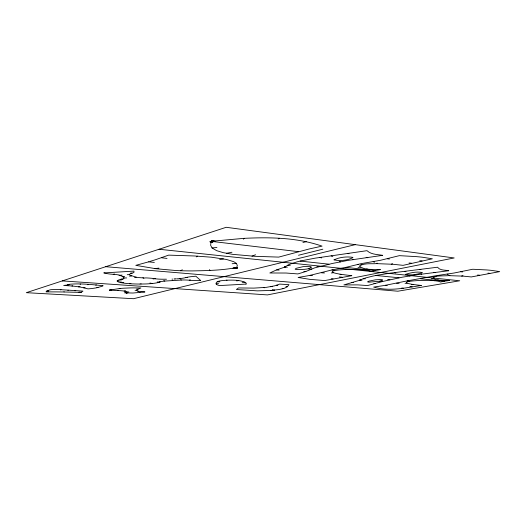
<?xml version="1.0" encoding="UTF-8"?>
<svg xmlns="http://www.w3.org/2000/svg" width="526" height="526" viewBox="0 0 526 526"><rect width="100%" height="100%" fill="white"/><g stroke="black" fill="none" stroke-linecap="round" stroke-linejoin="round"><path stroke-width="0.79" d="M139.719 284.053L137.667 284.033A26.648 4.017 -0.7 0 1 133.426 283.902C130.501 283.981 107.804 282.252 121.822 279.063M123.965 278.044L122.565 276.505L119.034 275.078M123.978 277.984L126.661 277.932M311.865 269.003L305.777 271.534L297.894 273.921L286.085 273.027L269.818 272.987L276.334 269.996L285.329 266.912L284.448 267.129L289.504 264.341L296.532 262.014A68.13 11 -3.2 0 1 300.885 260.909L315.087 258.167L367.003 250.678C371.205 254.617 377.352 254.413 382.678 255.327L349.922 260.107A18.022 2.985 -3.3 0 0 345.385 260.889L336.548 262.652A84.075 12.821 -3.5 0 0 332.222 263.493L314.568 267.898L311.865 269.003L308.657 269.049M243.4 239.205L244.071 238.344C270.206 237.095 297.078 237.515 322.057 246.129L309.459 248.903L278.688 257.109L254.623 256.293L232.433 254.321L223.188 252.638L216.6 250.646L212.044 247.937L210.61 245.215L211.13 241.487L211.846 242.131L211.018 241.395L212.024 242.091L210.979 241.368L212.188 242.045L210.933 241.349L212.346 241.999L211.011 241.309L214.983 241.191M136.734 290.319L138.45 291.305L142.507 291.72A10.165 1.368 -0.8 0 1 143.572 291.812L144.933 291.943L132.914 293.028L124.669 292.831C134.446 290.576 110.092 290.385 109.395 290.109L120.244 288.452A28.733 3.906 -0.7 0 1 124.254 288.176L129.639 287.939A26.57 3.623 -0.7 0 1 133.019 287.873L140.929 287.965L137.332 289.497L136.734 290.319L135.057 290.345M382.021 281.62L367.542 285.559L357.844 284.888L343.892 284.914L360.363 280.069L359.501 280.246L365.241 278.044L372.408 276.209A60.345 8.324 -3.7 0 1 376.655 275.335L390.062 273.165L437.494 267.228C440.084 270.68 445.068 269.884 448.803 270.726L418.801 274.533A15.931 2.242 -3.8 0 0 414.573 275.157L406.21 276.564A75.001 9.784 -3.9 0 0 402.12 277.228L382.021 281.62L379.246 281.673M196.336 256.898L197.342 256.142M376.471 263.625L393.132 264.282L403.094 265.341L432.365 258.792L422.286 257.214A73.232 11.473 -3.3 0 0 415.981 256.603L399.359 255.656L380.41 260.304L361.132 263.651L345.753 267.392L331.965 269.937L310.123 275.322A184.199 33.085 -0.9 0 1 305.606 276.183L298.084 277.458L309.847 279.352L324.667 280.568L351.848 275.677C307.756 270.949 349.691 267.99 365.287 270.101A25.998 3.952 -3 0 1 368.529 270.647L369.337 270.857A28.2 4.287 -3 0 1 371.034 271.521L373.762 270.87A40.594 5.964 -3.6 0 1 376.149 270.384L380.449 269.634C373.677 269.069 365.524 270.535 359.652 266.432L359.659 265.827C364.584 262.928 370.948 264.032 376.471 263.625L377.149 263.145M143.243 278.234L145.709 277.892A22.684 3.386 -0.7 0 1 153.599 278.497L155.591 278.773M63.909 291.996L70.359 292.134A92.911 11.072 -0.2 0 1 72.733 292.2L80.978 292.403A17.621 2.36 -0.1 0 0 81.339 292.232L82.957 291.102L57.091 289.431L50.976 289.681A24.097 3.241 -0.1 0 0 49.681 289.99L46.965 290.963A29.015 3.892 -0.2 0 0 46.597 291.187A27.825 3.735 -0.2 0 0 46.222 291.529L46.097 291.877L56.367 291.897A72.739 8.883 -0.1 0 1 58.077 291.917A82.845 9.994 -0.2 0 1 62.259 291.969L64.185 291.851M180.596 270.726L182.338 269.779M278.247 238.949L279.49 238.298M126.293 293.061L127.036 293.061L126.293 293.061L126.727 292.831M449.086 275.657L463.169 276.13L471.283 276.946L499.7 271.62L491.731 270.403A65.934 8.883 -3.9 0 0 486.583 269.943L472.729 269.253L454.148 273.001L435.824 275.729L407.275 280.871L385.321 285.309A159.161 25.228 -2.3 0 1 380.903 286.019L373.631 287.084C389.556 291.772 405.559 287.742 421.451 285.473C384.361 281.64 426.126 279.28 436.087 280.897A23.46 3.097 -3.6 0 1 438.618 281.338L439.217 281.502A25.439 3.36 -3.6 0 1 440.347 282.035L443.05 281.502A36.827 4.668 -4 0 1 445.377 281.094L449.493 280.476C444.319 280.299 438.809 280.845 433.891 278.892C431.057 274.565 447.922 276.564 449.914 275.269M159.878 281.989L157.189 281.995M87.829 284.757L88.493 284.5M159.595 282.094L160.134 281.89M251.98 256.142L255.57 254.748M67.867 290.352L68.262 290.201M95.739 285.138L96.357 284.908M80.103 284.296L80.623 284.112M391.311 264.183L392.587 263.75M148.582 261.856L135.793 265.354L155.735 268.707L175.815 270.515A58.951 10.362 -1.2 0 0 182.312 270.785A57.834 10.152 -1.2 0 0 192.457 270.916C206.317 270.627 220.499 270.423 234.07 267.99L232.979 268.484L236.286 268.214L236.148 267.662L236.522 268.128L237.325 265.479L236.404 263.394L233.82 261.724L226.482 259.456L211.248 257.188L194.548 255.984L168.649 255.13L155.913 259.574A110.171 20.277 0.8 0 1 153.428 260.344L148.582 261.856L154.342 262.421M189.288 280.213L190.346 279.911M142.894 277.833A13.308 2.078 -0.7 0 1 136.037 277.176L129.639 275.026A16.036 2.531 -0.7 0 1 130.862 273.566L133.163 272.784A19.304 3.097 -0.3 0 0 134.012 272.231L133.92 271.12L103.905 272.909M132.059 273.198L130.744 273.001M74.935 290.865L75.547 290.687M129.764 283.698L130.915 283.376M461.644 276.058L462.959 275.709M117.429 290.51L118.337 290.28M185.711 277.596L187.644 277.163A17.496 2.676 -1.3 0 1 190.11 276.775L195.843 276.203L200.643 280.47M363.381 269.897L364.308 269.654M185.645 277.616L184.698 277.846A15.464 2.406 -1 0 1 179.885 278.583A15.839 2.466 -1 0 1 177.676 278.773L176.723 278.839M60.299 289.852L61.016 289.675M298.505 255.248L322.846 249.192M71.937 286.012L72.726 285.822M355.241 244.649L133.532 298.709L26.3 292.68L226.2 227.291L454.221 257.957L267.451 294.908L62.305 280.904M114.471 274L113.261 274.322M302.937 242.453L306.277 241.704M434.535 280.739L435.469 280.542M226.39 253.308L231.966 252.243M270.456 286.729L270.883 286.65M219.704 259.496L223.412 258.851M67.506 284.691L68.821 284.454A36.103 5.234 0.4 0 0 69.688 284.264C80.577 283.225 92.832 284.704 103.122 285.703A27.793 3.958 -0.1 0 1 102.103 286.262L97.369 287.623A30.81 4.379 0 0 1 94.982 288.07A26.05 3.689 -0.1 0 1 92.918 288.38L92.175 288.472A23.894 3.38 -0.1 0 1 89.768 288.728L88 288.879L84.075 287.886A53.613 7.127 0.2 0 0 82.457 287.531L80.695 287.189A46.235 6.194 0.1 0 0 78.782 286.867L77.427 286.657A38.437 5.188 0.1 0 0 75.264 286.368L72.956 286.111A19.659 2.709 0 0 0 70.431 285.894L63.692 285.447L69.123 284.809M153.073 278.977L154.979 278.688M340 274.671L341.413 274.467M78.446 286.815L80.057 286.585M366.135 269.213L367.437 269.042M411.674 284.691L413.015 284.52M236.582 280.864L238.699 280.601M154.992 268.602L158.924 268.135M134.538 277.399L136.208 277.202M137.753 291.417L138.634 291.319M331.314 272.974L333.431 272.731M437.284 280.18L438.5 280.042M189.196 280.207L188.755 280.167A11.224 1.677 -1.2 0 0 182.634 279.983L164.428 281.088A11.368 1.683 -1 0 0 160.022 281.883M405.046 283.33L407.019 283.133M120.875 282.646L123.735 282.357M124.116 291.075L125.681 290.924M212.044 247.937L216.949 247.483M83.68 287.794L85.127 287.669M358.035 267.399L360.474 267.195M244.071 238.344L211.255 241.296L213.378 241.072L213.628 241.625L298.584 251.671M232.163 263.73L236.404 263.394M431.202 278.747L433.424 278.57M129.528 276.163L131.585 276.019M246.036 284.086A35.347 5.128 -1.5 0 0 245.708 282.705C239.928 279.654 232.946 280.141 226.594 280.18C223.997 280.733 214.437 280.246 216.403 284.362A35.472 5.214 -1.9 0 0 219.52 285.585L246.023 284.086M215.831 283.836L218.573 283.645M119.724 275.269L122.15 275.124M242.197 282.35L244.912 282.186M175.993 278.885L175.506 278.911M175.263 278.925L174.895 278.944M174.645 278.958L174.027 278.99M234.162 268.128L237.614 267.793L234.484 268.023L234.517 268.556L234.642 267.997L235.056 268.51L234.78 267.971L235.563 268.451L234.918 267.938L236.43 268.267L235.977 267.688L236.259 268.201L233.196 268.385L236.516 268.221M172.528 279.056L172.028 279.076M122.736 276.61L124.655 276.531M233.925 268.188L237.18 268.082M127.239 274.697L129.422 274.631M236.904 268.155L233.669 268.253L236.766 268.188M233.544 268.286L237.035 268.122L233.794 268.221M166.486 279.214L162.83 279.227A13.038 2.019 -0.9 0 1 155.472 278.8M117.022 281.009L121.361 280.976M139.975 284.053L145.656 283.961A18.476 2.755 -0.7 0 0 159.595 282.114M217.258 281.824L219.894 281.831M127.338 291.956L128.85 291.963M285.934 286.545L287.637 286.558M136.484 289.155L137.983 289.168M272.166 290.424L257.352 290.865L236.398 289.51L238.515 287.932L253.854 288.11L266.36 287.347L274.309 285.914L279.661 284.099L288.984 284.638L287.327 286.795L284.02 288.439L279.148 289.53L271.85 290.306M271.068 290.398L272.685 290.398M359.501 280.246L361.947 280.286M109.638 290.036L111.479 290.069M46.768 291.075L48.648 291.115M373.894 283.567L375.61 283.599M284.448 267.129L287.354 267.201M143.822 277.833L142.94 277.813M303.804 271.429L305.836 271.482M363.091 278.754L365.379 278.819M434.995 276.512L435.988 276.538M186.059 277.511L187.69 277.557M276.367 285.348L277.892 285.401M360.757 264.631L361.927 264.67M287.518 265.242L290.26 265.334M282.173 288.498L283.606 288.557M78.887 292.154L81.293 292.252M396.611 283.238L399.122 283.343M321.498 272.816L324.489 272.961M432.129 276.393L433.246 276.452M357.338 264.466L358.679 264.552M351.329 282.488L353.367 282.607M387.616 279.569L389.944 279.72M113.366 274.329L113.918 274.368M276.61 269.95L279.096 270.114M316.908 266.412L319.742 266.616M105.713 266.702L397.853 291.213L459.711 280.779L159.056 249.258M477.575 275.039L479.653 275.216M409.044 262.987L411.582 263.217M120.842 279.267L123.058 279.484M420.576 278.773L444.582 281.226M375.932 275.473L399.03 277.781M409.866 286.545L412.187 286.782M401.746 288.031L403.317 288.195M271.442 286.545L272.678 286.677M345.753 267.392L375.327 270.542M339.349 276.939L342.196 277.235M331.17 278.727L333.096 278.931M300.142 261.087L329 264.183M385.321 285.309L387.221 285.519M487.97 273.152L489.818 273.362M310.123 275.322L312.483 275.591M460.855 271.751L462.558 271.949M419.794 260.666L422.076 260.935M161.692 257.793L167.031 258.437M387.307 258.766L389.431 259.022M96.876 287.334L97.987 287.485M331.965 269.937L333.116 270.121M407.275 280.871L408.169 281.015M333.589 270.305L334.7 270.495M408.478 281.16L409.333 281.311M119.238 288.544L120.059 288.695M149.93 283.034L152.132 283.521M339.263 261.619L340.519 261.895M409.011 275.749L409.951 275.959M366.135 257.319L367.812 257.76M433.865 272.323L435.101 272.652M319.893 257.444L321.649 257.918M139.41 292.403L139.949 292.548M394.493 272.593L395.756 272.948M331.143 255.932L332.859 256.438M347.712 253.354L348.994 253.736M163.704 280.713L164.809 281.042M419.978 269.345L420.892 269.634M404.757 271.383L405.967 271.764M373.21 261.718L374.545 262.204M352.413 259.482L353.038 259.719M263.96 287.61L264.427 287.788M179.866 278.583L180.582 278.865M447.232 274.145L448.145 274.526M421.208 274.039L421.628 274.224M172.219 280.161L172.804 280.417M180.865 279.668L181.306 280.016M226.594 280.18L226.995 280.536M209.539 269.568L209.894 270.417M140.922 283.573L140.935 284.053M113.11 274.329A19.975 3.222 -0.3 0 1 104.003 272.902M113.978 274.348A12.229 1.894 -0.2 0 1 119.06 275.078M123.985 278.057A12.17 1.854 -0.3 0 1 121.92 279.076M200.636 280.45A18.272 2.814 -1.3 0 1 189.327 280.233M273.033 290.201L272.087 290.286L273.033 290.201M311.274 267.155C307.947 270.134 301.516 269.108 297.144 269.608A3.879 0.625 -2.5 0 1 295.947 269.483L295.152 269.148L296.283 268.293L302.93 266.675L309.827 266.32L311.274 267.155M334.056 259.857C339.711 261.212 347.449 260.442 352.907 257.622L352.749 257.352C346.641 256.392 339.599 257.201 334.056 259.857M273.152 290.188L272.205 290.273L273.152 290.188M382.507 280.042L379.45 281.239L369.094 282.146A3.426 0.48 -3.2 0 1 368.134 282.054L367.641 281.844L369.028 281.114L375.525 279.825L380.87 279.49L382.507 280.042M405.395 274.401C410.313 275.519 417.322 274.552 422.47 272.606C417.315 271.284 410.642 272.678 405.395 274.401M274.178 290.128L273.573 290.299L274.526 290.273L274.178 290.128M213.826 241.552L209.959 241.855L213.72 241.605L213.273 240.836L213.536 241.644L212.695 240.915L213.378 241.684L212.241 240.98L213.221 241.73L211.866 241.053L213.069 241.776L211.676 241.105L212.925 241.815L211.393 241.171L212.78 241.861L211.235 241.217L212.642 241.907L211.077 241.27L212.491 241.96L211.011 241.309L214.7 241.283L210.038 241.717L213.826 241.552M272.034 290.405L270.798 290.464L272.034 290.405M236.299 268.299L235.3 267.846L236.266 268.326M236.424 268.247L235.549 267.78L236.424 268.247"/></g></svg>
